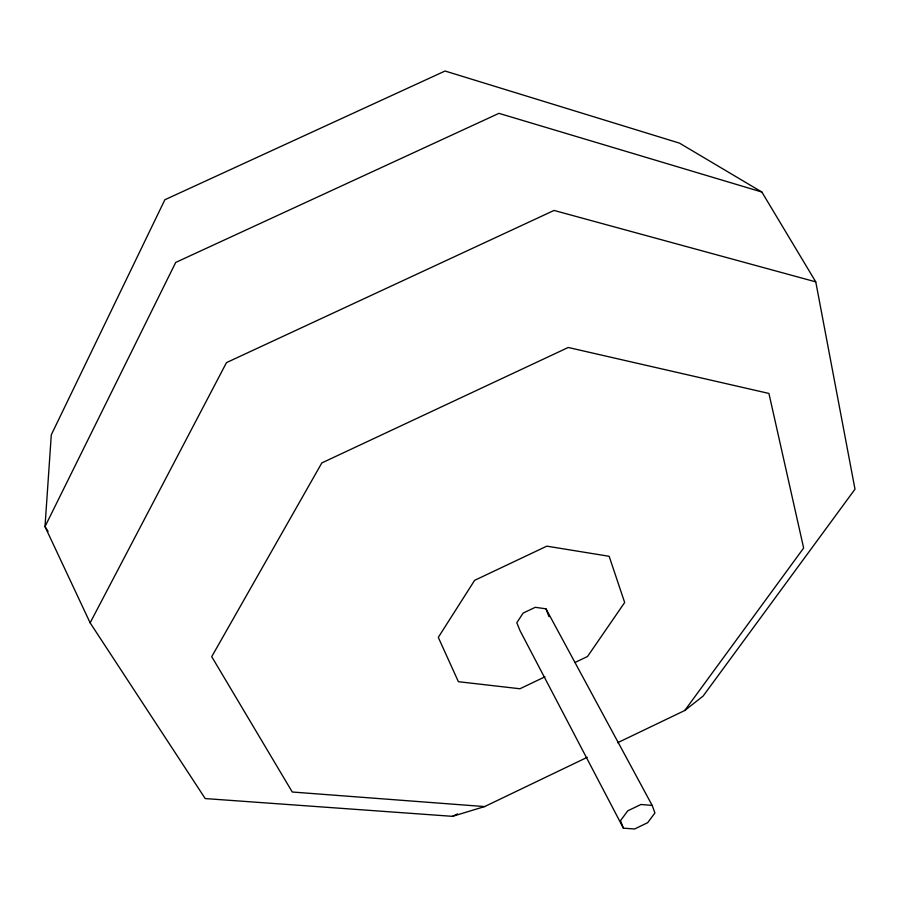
<?xml version="1.0" encoding="UTF-8"?>
<svg xmlns="http://www.w3.org/2000/svg" width="900" height="900" viewBox="0 0 900 900"><rect width="100%" height="100%" fill="white"/><g stroke="black" fill="none" stroke-linecap="round" stroke-linejoin="round"><path stroke-width="1.35" d="M587.227 757.316L484.616 806.58L452.486 816.334L205.211 798.57L90.135 622.834L226.485 362.621L554.04 210.442L815.76 281.858L855 489.184L703.102 696.082L684.776 710.494L617.636 742.725M684.776 710.494L803.644 548.044L768.926 393.446L568.238 347.479L321.829 462.926L211.725 656.663L292.264 792.011L484.616 806.58M452.486 816.334L457.549 813.904M544.961 676.811L519.93 688.759L458.392 681.694L438.3 637.391L474.626 580.342L546.795 546.154L609.143 556.29L624.668 602.516L587.52 656.505L574.999 662.479M623.396 828.169L634.635 828.979L647.651 822.701L654.919 812.959L652.174 805.399L545.985 608.827L535.275 607.309L523.148 613.069L516.803 622.699L519.941 630.495L623.396 828.169L620.494 820.676L627.739 810.844L640.913 804.499L652.174 805.399M815.76 281.858L761.85 192.026L498.949 113.344L175.703 262.44L45 526.613L90.135 622.834M761.85 192.026L679.489 143.134L445.061 71.021L164.857 199.755L51.289 434.835L45 526.613L48.038 531.315M545.985 608.827L548.989 616.68"/></g></svg>
